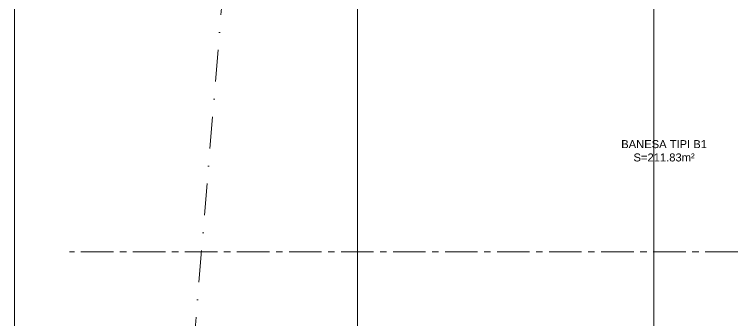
# Model space of a CAD drawing. Header units: centimetres. Extents: x 99002 to 104403, y -55119 to -48358.
# Drawn here: x 99002 to 100804, y -52994 to -52229 of the extents above; entities that cross this region are included whole.
import ezdxf

# ---------------------------------------------------------------- set-up
doc = ezdxf.new("R2010")
doc.units = ezdxf.units.CM
doc.header["$LTSCALE"] = 50
doc.header["$MEASUREMENT"] = 0
for name, pattern in [('23486-A01$0${ Chain Double-Dash }', [0]), ('AXES', [2, 1.25, -0.25, 0.25, -0.25]), ('CACHE', [0.375, 0.25, -0.125]), ('Dot & Dashed', [335.138881, 158.75, -88.194444, 0, -88.194437])]:
    doc.linetypes.add(name, pattern=pattern)
doc.layers.add('AXES', color=10, linetype='AXES')
doc.layers.add('TEXTE', color=7, linetype='Continuous')
doc.layers.add('BETON CACHE', color=4, linetype='CACHE', lineweight=5)
doc.layers.add('MACONNERIE COUPE', color=7, linetype='Continuous', lineweight=30)
doc.layers.add('FMULT', color=150, linetype='Continuous', plot=False)
doc.layers.add('HORS GEL', color=7, linetype='CACHE', lineweight=15, true_color=0x00661a)
doc.styles.add('RS_TEXT_1.50', font='arial.ttf', dxfattribs={"height": 12.5})

# ---------------------------------------------------------------- blocks, each defined once
blk = doc.blocks.new('A$Cb79da119')
at = {"layer": 'AXES', "lineweight": 5, "ltscale": 1.3}
for p, q in [((-1265, 1580), (-1265, -1500)), ((3195, -1960), (-1985, -1960))]:
    blk.add_line(p, q, dxfattribs=at)
at = {"layer": 'HORS GEL', "linetype": '23486-A01$0${ Chain Double-Dash }', "ltscale": 1.2}
for p, q in [((-1265, -1195), (-1265, -4150)), ((-525, -1195), (-525, -4150))]:
    blk.add_line(p, q, dxfattribs=at)

msp = doc.modelspace()

# ---------------------------------------------------------------- linework, layer by layer
at = {"layer": 'BETON CACHE', "color": 232, "linetype": 'Dot & Dashed', "ltscale": 0.01}
msp.add_lwpolyline([(103999.97, -54847.46), (102686.73, -54807.71), (99339.48, -54401.92), (99740.58, -49521.26), (103389.86, -49407.74), (103979.26, -49414.31)], close=True, dxfattribs=at)
at = {"layer": 'FMULT', "lineweight": 5, "ltscale": 0.5}
msp.add_lwpolyline([(99001.91, -55119.47), (104297.68, -55119.47), (104297.68, -48775.25), (99001.91, -48775.25)], close=True, dxfattribs=at)

# ---------------------------------------------------------------- block references
at = {"layer": 'MACONNERIE COUPE', "lineweight": 5, "ltscale": 0.5}
msp.add_blockref('A$Cb79da119', (101124.34, -50862.36), dxfattribs=at)

# ---------------------------------------------------------------- texts
at = {"layer": 'TEXTE', "insert": (100625.36, -52569.72), "char_height": 20, "width": 211.1417, "attachment_point": 5, "style": 'RS_TEXT_1.50'}
msp.add_mtext('BANESA TIPI B1\\PS=211.83m²', dxfattribs=at)

doc.saveas('drawing.dxf')
